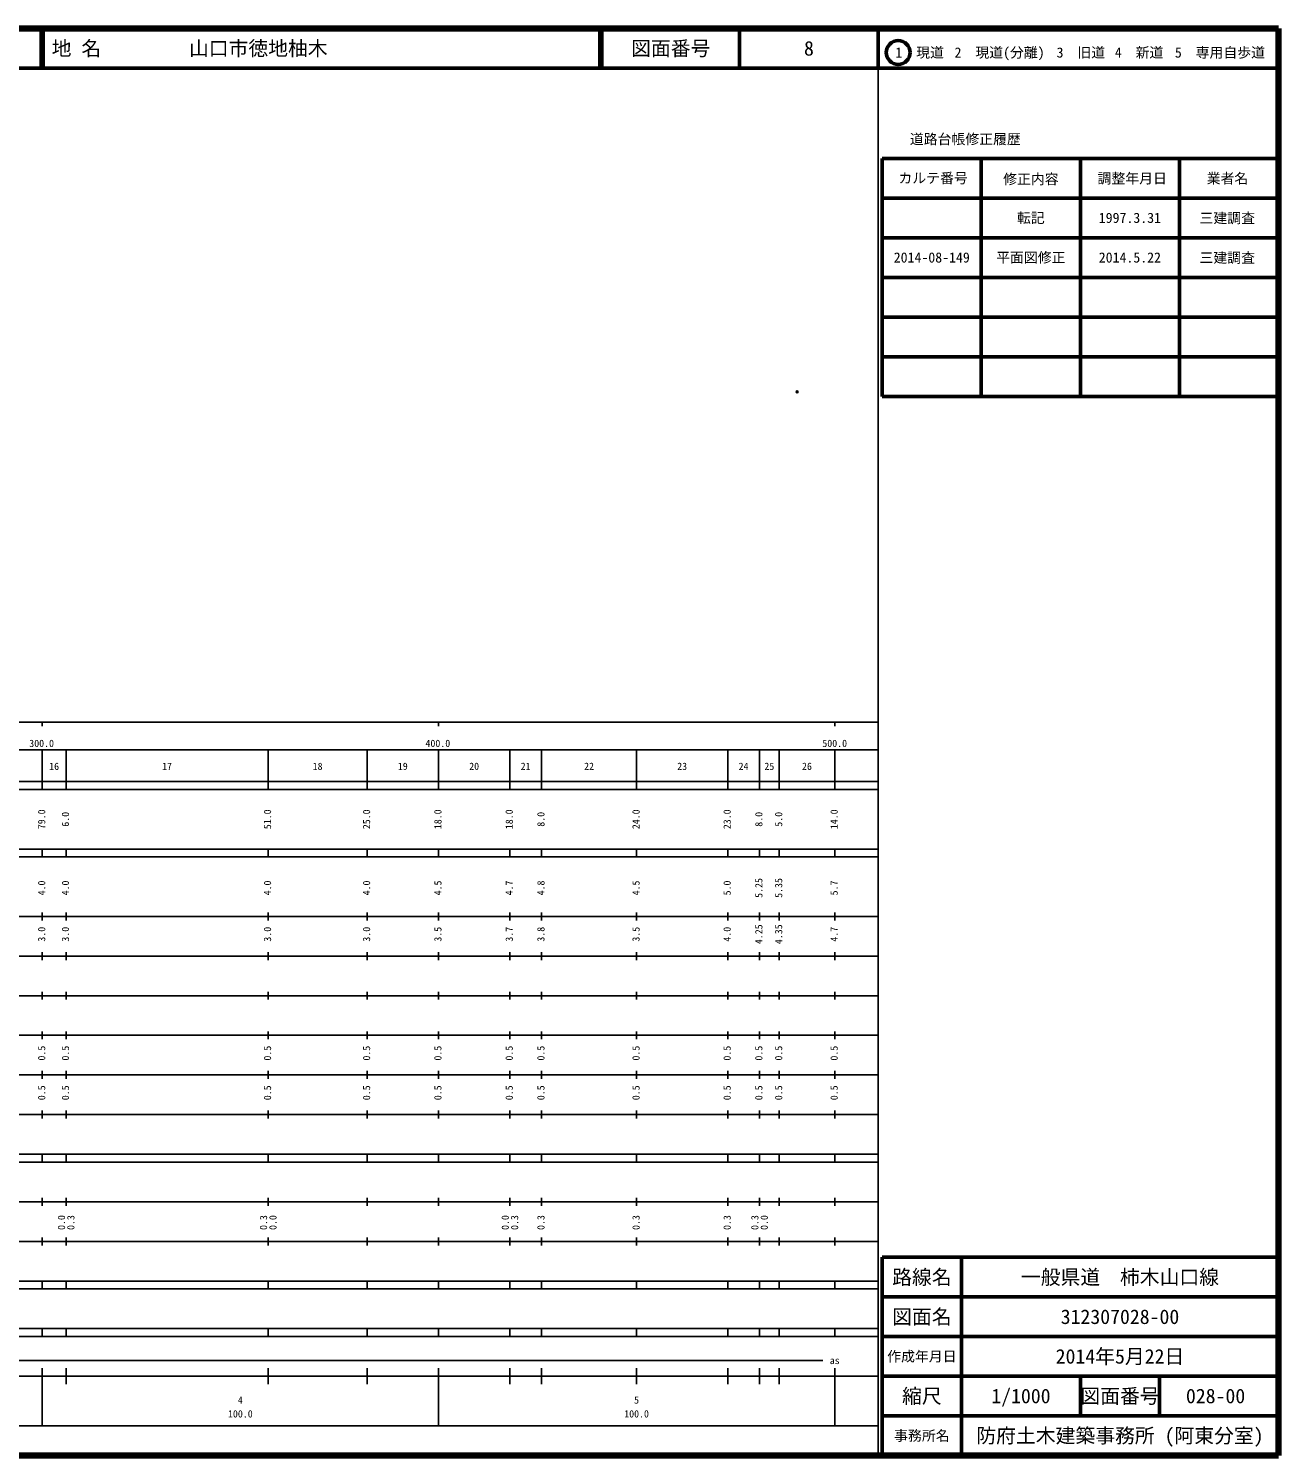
# Model space of a CAD drawing. Units: millimetres on the paper. Extents: x 40 to 680, y 20 to 380.
# Drawn here: x 364.5 to 680, y 20 to 380 of the extents above; entities that cross this region are included whole.
import ezdxf
from ezdxf.enums import TextEntityAlignment as Align

# ---------------------------------------------------------------- set-up
doc = ezdxf.new("R2010")
doc.units = ezdxf.units.MM
doc.header["$PDMODE"] = 32
doc.header["$PDSIZE"] = 0.5
doc.layers.add('M-OTRS', color=6, linetype='Continuous')
doc.layers.add('M-TTL-TXT', color=7, linetype='Continuous')
for name, color, linetype, lineweight in [('M-TTL', 2, 'Continuous', 140), ('M-TTL-BAND', 7, 'Continuous', 25), ('M-TTL-FRAM', 2, 'Continuous', 50), ('M-TTL-LINE', 7, 'Continuous', 50)]:
    doc.layers.add(name, color=color, linetype=linetype, lineweight=lineweight)
doc.styles.add('ＭＳ ゴシック', font='')
doc.styles.get('ＭＳ ゴシック').set_extended_font_data('MS Gothic')

msp = doc.modelspace()

# ---------------------------------------------------------------- linework, layer by layer
at = {"layer": 'M-OTRS'}
msp.add_point((558.507, 288.329), dxfattribs=at)
at = {"layer": 'M-TTL'}
for p, q in [((680, 380), (40, 380)), ((680, 20), (680, 380)), ((40, 20), (680, 20))]:
    msp.add_line(p, q, dxfattribs=at)
at = {"layer": 'M-TTL-BAND'}
for p, q in [((579, 20), (579, 370)), ((40, 205), (579, 205)), ((368, 205), (368, 204)), ((468, 205), (468, 204)), ((568, 205), (568, 204)), ((68, 198), (579, 198)), ((368, 188), (368, 198)), ((374, 188), (374, 198)), ((425, 188), (425, 198)), ((450, 188), (450, 198)), ((468, 188), (468, 198)), ((486, 188), (486, 198)), ((494, 188), (494, 198)), ((518, 188), (518, 198)), ((541, 188), (541, 198)), ((549, 188), (549, 198)), ((554, 188), (554, 198)), ((568, 188), (568, 198)), ((40, 190), (579, 190)), ((40, 188), (579, 188)), ((40, 173), (579, 173)), ((368, 171), (368, 173)), ((374, 171), (374, 173)), ((425, 171), (425, 173)), ((450, 171), (450, 173)), ((468, 171), (468, 173)), ((486, 171), (486, 173)), ((494, 171), (494, 173)), ((518, 171), (518, 173)), ((541, 171), (541, 173)), ((549, 171), (549, 173)), ((554, 171), (554, 173)), ((568, 171), (568, 173)), ((40, 171), (579, 171)), ((40, 156), (579, 156)), ((368, 155), (368, 157)), ((374, 155), (374, 157)), ((425, 155), (425, 157)), ((450, 155), (450, 157)), ((468, 155), (468, 157)), ((486, 155), (486, 157)), ((494, 155), (494, 157)), ((518, 155), (518, 157)), ((541, 155), (541, 157)), ((549, 155), (549, 157)), ((554, 155), (554, 157)), ((568, 155), (568, 157)), ((46, 146), (579, 146)), ((368, 145), (368, 147)), ((374, 145), (374, 147)), ((425, 145), (425, 147)), ((450, 145), (450, 147)), ((468, 145), (468, 147)), ((486, 145), (486, 147)), ((494, 145), (494, 147)), ((518, 145), (518, 147)), ((541, 145), (541, 147)), ((549, 145), (549, 147)), ((554, 145), (554, 147)), ((568, 145), (568, 147)), ((368, 135), (368, 137)), ((374, 135), (374, 137)), ((425, 135), (425, 137)), ((450, 135), (450, 137)), ((468, 135), (468, 137)), ((486, 135), (486, 137)), ((494, 135), (494, 137)), ((518, 135), (518, 137)), ((541, 135), (541, 137)), ((549, 135), (549, 137)), ((554, 135), (554, 137)), ((568, 135), (568, 137)), ((52, 136), (579, 136)), ((46, 126), (579, 126)), ((368, 125), (368, 127)), ((374, 125), (374, 127)), ((425, 125), (425, 127)), ((450, 125), (450, 127)), ((468, 125), (468, 127)), ((486, 125), (486, 127)), ((494, 125), (494, 127)), ((518, 125), (518, 127)), ((541, 125), (541, 127)), ((549, 125), (549, 127)), ((554, 125), (554, 127)), ((568, 125), (568, 127)), ((52, 116), (579, 116)), ((368, 115), (368, 117)), ((374, 115), (374, 117)), ((425, 115), (425, 117)), ((450, 115), (450, 117)), ((468, 115), (468, 117)), ((486, 115), (486, 117)), ((494, 115), (494, 117)), ((518, 115), (518, 117)), ((541, 115), (541, 117)), ((549, 115), (549, 117)), ((554, 115), (554, 117)), ((568, 115), (568, 117)), ((46, 106), (579, 106)), ((368, 105), (368, 107)), ((374, 105), (374, 107)), ((425, 105), (425, 107)), ((450, 105), (450, 107)), ((468, 105), (468, 107)), ((486, 105), (486, 107)), ((494, 105), (494, 107)), ((518, 105), (518, 107)), ((541, 105), (541, 107)), ((549, 105), (549, 107)), ((554, 105), (554, 107)), ((568, 105), (568, 107)), ((40, 96), (579, 96)), ((40, 94), (579, 94)), ((368, 94), (368, 96)), ((374, 94), (374, 96)), ((425, 94), (425, 96)), ((450, 94), (450, 96)), ((468, 94), (468, 96)), ((486, 94), (486, 96)), ((494, 94), (494, 96)), ((518, 94), (518, 96)), ((541, 94), (541, 96)), ((549, 94), (549, 96)), ((554, 94), (554, 96)), ((568, 94), (568, 96)), ((49, 84), (579, 84)), ((368, 83), (368, 85)), ((374, 83), (374, 85)), ((425, 83), (425, 85)), ((450, 83), (450, 85)), ((468, 83), (468, 85)), ((486, 83), (486, 85)), ((494, 83), (494, 85)), ((518, 83), (518, 85)), ((541, 83), (541, 85)), ((549, 83), (549, 85)), ((554, 83), (554, 85)), ((568, 83), (568, 85)), ((40, 74), (579, 74)), ((368, 73), (368, 75)), ((374, 73), (374, 75)), ((425, 73), (425, 75)), ((450, 73), (450, 75)), ((468, 73), (468, 75)), ((486, 73), (486, 75)), ((494, 73), (494, 75)), ((518, 73), (518, 75)), ((541, 73), (541, 75)), ((549, 73), (549, 75)), ((554, 73), (554, 75)), ((568, 73), (568, 75)), ((40, 64), (579, 64)), ((40, 62), (579, 62)), ((368, 62), (368, 64)), ((374, 62), (374, 64)), ((425, 62), (425, 64)), ((450, 62), (450, 64)), ((468, 62), (468, 64)), ((486, 62), (486, 64)), ((494, 62), (494, 64)), ((518, 62), (518, 64)), ((541, 62), (541, 64)), ((549, 62), (549, 64)), ((554, 62), (554, 64)), ((568, 62), (568, 64)), ((40, 52), (579, 52)), ((368, 50), (368, 52)), ((374, 50), (374, 52)), ((425, 50), (425, 52)), ((450, 50), (450, 52)), ((468, 50), (468, 52)), ((486, 50), (486, 52)), ((494, 50), (494, 52)), ((518, 50), (518, 52)), ((541, 50), (541, 52)), ((549, 50), (549, 52)), ((554, 50), (554, 52)), ((568, 50), (568, 52)), ((40, 50), (579, 50)), ((71, 44), (565, 44)), ((40, 40), (579, 40)), ((368, 27.5), (368, 42)), ((374, 38), (374, 42)), ((425, 38), (425, 42)), ((450, 38), (450, 42)), ((468, 27.5), (468, 42)), ((486, 38), (486, 42)), ((494, 38), (494, 42)), ((518, 38), (518, 42)), ((541, 38), (541, 42)), ((549, 38), (549, 42)), ((554, 38), (554, 42)), ((568, 27.5), (568, 42)), ((68, 27.5), (579, 27.5))]:
    msp.add_line(p, q, dxfattribs=at)
at = {"layer": 'M-TTL-FRAM'}
for p, q in [((580, 347.197), (580, 287.197)), ((580, 347.197), (680, 347.197)), ((580, 287.197), (680, 287.197)), ((680, 70), (580, 70)), ((580, 70), (580, 20))]:
    msp.add_line(p, q, dxfattribs=at)
at = {"layer": 'M-TTL-LINE'}
for p, q in [((367.75, 380), (367.75, 370)), ((368.25, 380), (368.25, 370)), ((508.747, 380), (508.747, 370)), ((509.247, 380), (509.247, 370)), ((543.997, 380), (543.997, 370)), ((579, 380), (579, 370)), ((40, 370), (680, 370)), ((605, 347.197), (605, 287.197)), ((630, 347.197), (630, 287.197)), ((655, 347.197), (655, 287.197)), ((580, 337.197), (680, 337.197)), ((580, 327.197), (680, 327.197)), ((580, 317.197), (680, 317.197)), ((580, 307.197), (680, 307.197)), ((580, 297.197), (680, 297.197)), ((600, 70), (600, 20)), ((680, 60), (580, 60)), ((680, 50), (580, 50)), ((680, 40), (580, 40)), ((630, 40), (630, 30)), ((650, 40), (650, 30)), ((680, 30), (580, 30))]:
    msp.add_line(p, q, dxfattribs=at)
msp.add_circle((584.031, 373.958), 3, dxfattribs=at)

# ---------------------------------------------------------------- texts
at = {"layer": 'M-TTL-BAND', "style": 'ＭＳ ゴシック'}
for s, p in [('300.0', (367.844, 198.195)), ('400.0', (467.844, 198.195)), ('500.0', (568, 198.195)), ('16', (371, 192.405)), ('17', (399.5, 192.405)), ('18', (437.5, 192.405)), ('19', (459, 192.405)), ('20', (477, 192.405)), ('21', (490, 192.405)), ('22', (506, 192.405)), ('23', (529.5, 192.405)), ('24', (545, 192.405)), ('25', (551.5, 192.405)), ('26', (561, 192.405)), ('as', (568, 42.5)), ('4', (418, 32.523)), ('5', (518, 32.523)), ('100.0', (418, 29.033)), ('100.0', (518, 29.033))]:
    msp.add_text(s, height=1.833, dxfattribs=at).set_placement(p, align=Align.BOTTOM_CENTER)
for s, p in [('79.0', (369.309, 180.5)), ('6.0', (375.309, 180.5)), ('51.0', (426.309, 180.5)), ('25.0', (451.309, 180.5)), ('18.0', (469.309, 180.5)), ('18.0', (487.309, 180.5)), ('8.0', (495.309, 180.5)), ('24.0', (519.309, 180.5)), ('23.0', (542.309, 180.5)), ('8.0', (550.309, 180.5)), ('5.0', (555.309, 180.5)), ('14.0', (569.309, 180.5)), ('4.0', (369.309, 163.174)), ('4.0', (375.309, 163.174)), ('4.0', (426.309, 163.174)), ('4.0', (451.309, 163.174)), ('4.5', (469.309, 163.174)), ('4.7', (487.309, 163.174)), ('4.8', (495.309, 163.174)), ('4.5', (519.309, 163.174)), ('5.0', (542.309, 163.174)), ('5.25', (550.309, 163.174)), ('5.35', (555.309, 163.174)), ('5.7', (569.309, 163.174)), ('3.0', (369.309, 151.5)), ('3.0', (375.309, 151.5)), ('3.0', (426.309, 151.5)), ('3.0', (451.309, 151.5)), ('3.5', (469.309, 151.5)), ('3.7', (487.309, 151.5)), ('3.8', (495.309, 151.5)), ('3.5', (519.309, 151.5)), ('4.0', (542.309, 151.5)), ('4.25', (550.309, 151.5)), ('4.35', (555.309, 151.5)), ('4.7', (569.309, 151.5)), ('0.5', (369.309, 121.5)), ('0.5', (375.309, 121.5)), ('0.5', (426.309, 121.5)), ('0.5', (451.309, 121.5)), ('0.5', (469.309, 121.5)), ('0.5', (487.309, 121.5)), ('0.5', (495.309, 121.5)), ('0.5', (519.309, 121.5)), ('0.5', (542.309, 121.5)), ('0.5', (550.309, 121.5)), ('0.5', (555.309, 121.5)), ('0.5', (569.309, 121.5)), ('0.5', (369.309, 111.5)), ('0.5', (375.309, 111.5)), ('0.5', (426.309, 111.5)), ('0.5', (451.309, 111.5)), ('0.5', (469.309, 111.5)), ('0.5', (487.309, 111.5)), ('0.5', (495.309, 111.5)), ('0.5', (519.309, 111.5)), ('0.5', (542.309, 111.5)), ('0.5', (550.309, 111.5)), ('0.5', (555.309, 111.5)), ('0.5', (569.309, 111.5)), ('0.0', (374.309, 78.764)), ('0.3', (376.679, 78.764)), ('0.3', (425.309, 78.764)), ('0.0', (427.679, 78.764)), ('0.0', (486.309, 78.764)), ('0.3', (488.679, 78.764)), ('0.3', (495.309, 78.764)), ('0.3', (519.309, 78.764)), ('0.3', (542.309, 78.764)), ('0.3', (549.309, 78.764)), ('0.0', (551.679, 78.764))]:
    msp.add_text(s, height=1.833, rotation=90, dxfattribs=at).set_placement(p, align=Align.BOTTOM_CENTER)
at = {"layer": 'M-TTL-TXT', "style": 'ＭＳ ゴシック'}
for s, p in [('地 名', (370.38, 375)), ('山口市徳地柚木', (405.024, 375))]:
    msp.add_text(s, height=3.666, dxfattribs=at).set_placement(p, align=Align.MIDDLE_LEFT)
for s, height, p in [('図面番号', 3.666, (526.622, 375)), ('8', 3.666, (561.497, 375)), ('1\u3000現道', 2.566, (589.448, 373.958)), ('2\u3000現道(分離)', 2.566, (609.619, 373.958)), ('3\u3000旧道', 2.566, (630.121, 373.958)), ('4\u3000新道', 2.566, (644.824, 373.958)), ('5\u3000専用自歩道', 2.566, (665.228, 373.958)), ('道路台帳修正履歴', 2.566, (600.968, 352.113)), ('カルテ番号', 2.566, (592.839, 342.277)), ('修正内容', 2.566, (617.509, 342.023)), ('調整年月日', 2.566, (643.089, 342.197)), ('業者名', 2.566, (667.134, 342.197)), ('転記', 2.566, (617.5, 332.245)), ('1997.3.31', 2.566, (642.5, 332.245)), ('三建調査', 2.566, (667.077, 332.189)), ('2014-08-149', 2.566, (592.5, 322.245)), ('平面図修正', 2.566, (617.5, 322.245)), ('2014.5.22', 2.566, (642.5, 322.245)), ('三建調査', 2.566, (667.077, 322.189)), ('路線名', 3.666, (590, 65)), ('路線名', 3.666, (590, 65)), ('一般県道\u3000柿木山口線', 3.666, (640, 65)), ('図面名', 3.666, (590, 55)), ('図面名', 3.666, (590, 55)), ('312307028-00', 3.666, (640, 55)), ('2014年5月22日', 3.666, (640, 45)), ('作成年月日', 2.566, (590, 45)), ('作成年月日', 2.566, (590, 45)), ('縮尺', 3.666, (590, 35)), ('縮尺', 3.666, (590, 35)), ('1/1000', 3.666, (615, 35)), ('図面番号', 3.666, (640, 35)), ('図面番号', 3.666, (640, 35)), ('028-00', 3.666, (664.125, 35)), ('事務所名', 2.566, (590, 25)), ('事務所名', 2.566, (590, 25)), ('防府土木建築事務所 (阿東分室)', 3.666, (640, 25))]:
    msp.add_text(s, height=height, dxfattribs=at).set_placement(p, align=Align.MIDDLE_CENTER)

doc.saveas('drawing.dxf')
